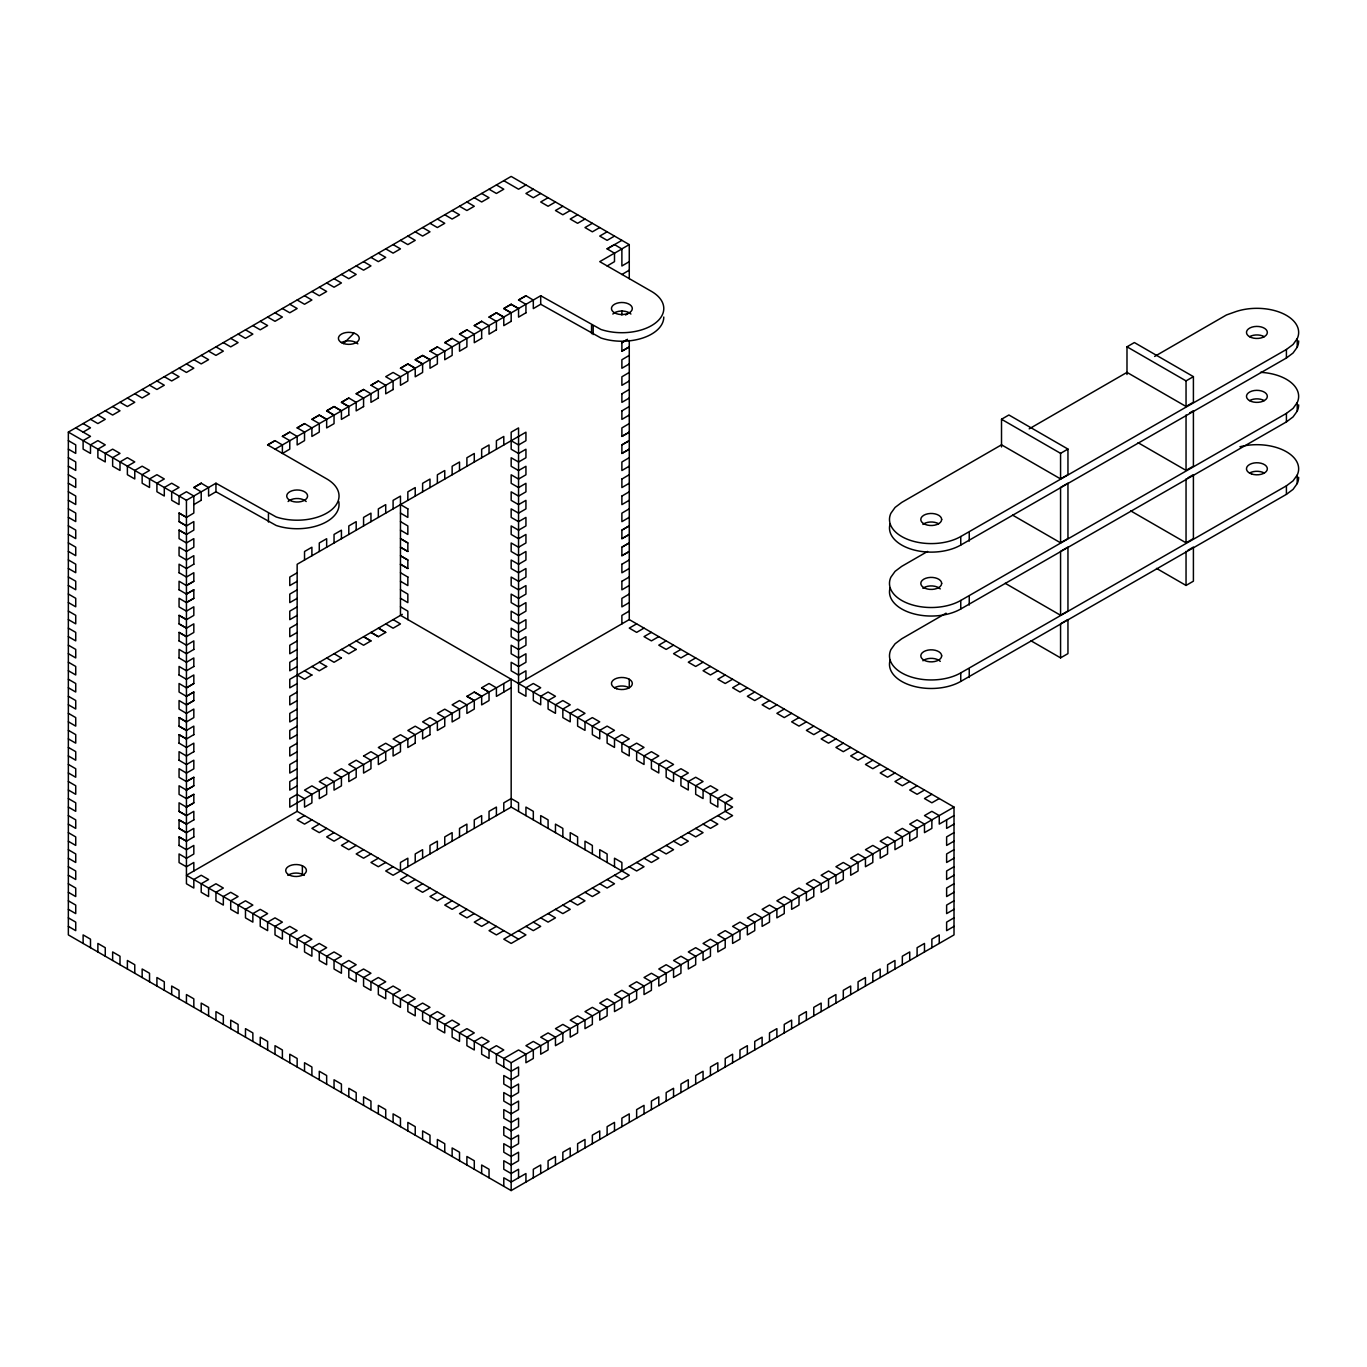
<?xml version="1.0" encoding="UTF-8"?>
<svg xmlns="http://www.w3.org/2000/svg" width="1367" height="1367" viewBox="0 0 1367 1367"><rect width="100%" height="100%" fill="white"/><g stroke="black" fill="none" stroke-linecap="round" stroke-linejoin="round"><path stroke-width="1.5" d="M1154.637 356.428L1226.455 314.957L1236.024 311.556A41.745 24.11 0 0 1 1282.314 313.299A41.745 24.11 0 0 1 1297.232 338.674L1293.062 344.484L1286.415 349.474L960.762 536.53A41.745 24.11 0 0 1 910.354 540.358A41.745 24.11 0 0 1 890.908 513.257L895.077 507.43L901.707 502.441L1001.515 444.822L1060.57 478.911L1067.952 474.639L1067.952 449.077L1008.897 414.987L1001.515 419.259L1001.515 446.958M1298.65 340.947A41.745 24.11 0 0 1 1297.232 347.184L1293.062 353.011L1286.415 358L960.762 545.057A41.745 24.11 0 0 1 911.943 549.397A41.745 24.11 0 0 1 890.122 523.817M1260.528 372.337A41.745 24.11 0 0 1 1297.232 402.582L1293.062 408.391L1286.415 413.398L960.762 600.455A41.745 24.11 0 0 1 910.354 604.282A41.745 24.11 0 0 1 890.908 577.164L895.077 571.355L901.707 566.365L927.595 551.431M1298.65 404.871A41.745 24.11 0 0 1 1297.232 411.108L1293.062 416.918L1286.415 421.907L960.762 608.981A41.745 24.11 0 0 1 911.943 613.305A41.745 24.11 0 0 1 890.122 587.742M1239.92 446.77A41.745 24.11 0 0 1 1284.006 450.461A41.745 24.11 0 0 1 1297.232 475.032L1293.062 480.842L1286.415 485.832L960.762 672.889A41.745 24.11 0 0 1 910.354 676.716A41.745 24.11 0 0 1 890.908 649.615L895.077 643.789L901.707 638.799L946.067 613.185M1298.65 477.305A41.745 24.11 0 0 1 1297.232 483.542L1293.062 489.369L1286.415 494.358L960.762 681.415A41.745 24.11 0 0 1 911.943 685.756A41.745 24.11 0 0 1 890.122 660.176M343.595 343.561A10.44 6.032 0 0 0 359.248 338.35A10.44 6.032 0 0 0 343.595 333.138A10.44 6.032 0 0 0 343.595 343.561L354.019 333.138M922.93 524.45L923.853 523.749A10.44 6.032 0 0 1 938.616 523.749M922.93 588.357L923.853 587.673A10.44 6.032 0 0 1 940.274 588.921M922.93 660.791L923.853 660.107A10.44 6.032 0 0 1 940.274 661.355M629.264 340.486L629.264 619.593L954.012 807.077L954.012 934.908L511.173 1190.572L68.35 934.908L68.35 432.092L511.173 176.428L629.264 244.608L629.264 278.697M83.114 432.092L90.495 427.837L83.114 423.565M525.936 184.955L518.554 189.21L503.791 180.683M533.318 189.21L525.936 193.465L533.318 197.737L540.7 193.465M548.082 197.737L540.7 201.991L548.082 206.263L555.463 201.991M562.845 206.263L555.463 210.518L562.845 214.773L570.227 210.518M577.609 214.773L570.227 219.045L577.609 223.299L584.991 219.045M592.355 223.299L584.991 227.554L592.355 231.826L599.737 227.554M607.119 231.826L599.737 236.081L607.119 240.353L614.501 236.081M215.952 483.217L215.952 491.744L208.587 496.101L208.587 487.489L215.952 483.217L276.185 516.965A41.899 24.196 0 0 0 330.387 510.728A41.899 24.196 0 0 0 326.781 478.911L267.624 444.873L275.006 440.618L282.388 444.976L282.388 453.485L289.77 449.145L289.77 440.618L282.388 436.346L289.77 432.092L297.152 436.449L297.152 444.976L304.533 440.618L304.533 432.092L297.152 427.837L304.533 423.565L311.898 427.922L311.898 436.449L319.28 432.092L319.28 423.565L311.898 419.31L319.28 415.055L326.662 419.31L334.044 415.055L334.044 423.667L326.662 427.922L326.662 419.31M393.098 389.578L393.098 380.966L385.716 376.694L393.098 372.439L400.463 376.694L400.463 385.306L407.844 380.966L407.844 372.439L400.463 368.184L407.844 363.912L415.226 368.184L415.226 376.796L422.608 372.439L422.608 363.912L415.226 359.743L422.608 355.386L429.99 359.658L429.99 368.27L437.372 363.912L437.372 355.386L429.99 351.131L437.372 346.876L444.753 351.216L444.753 359.743L452.135 355.386L452.135 346.876L444.753 342.604L452.135 338.35L459.517 342.707L459.517 351.216L466.899 346.876L466.899 338.35L378.334 389.578L370.953 385.221L378.334 380.966L385.716 385.306L385.716 393.833L393.098 389.475M518.554 300.005L525.936 295.733L533.318 300.091L533.318 308.617L540.7 304.26L540.7 295.733L525.936 304.345L518.554 300.005L525.936 295.836M607.119 248.862L614.501 253.22L621.882 248.965L614.501 244.608L607.119 248.862L621.882 240.353M193.824 487.575L201.205 483.32M267.624 444.976L275.006 440.704M282.388 436.449L289.77 432.177M297.152 427.922L304.533 423.667M311.898 419.396L319.28 415.141L326.662 419.396L275.006 449.23M348.807 398.087L341.425 402.359L348.807 406.614L356.189 402.359L348.807 398.002L341.425 402.274L348.807 406.529L348.807 415.141M356.189 393.833L363.571 389.578M370.953 385.306L378.334 381.051M400.463 368.27L407.844 364.015L415.226 368.27M429.99 351.216L437.372 346.962M444.753 342.707L452.135 338.435M459.517 334.18L466.899 329.925M474.281 325.654L481.662 321.399M489.044 317.144L496.409 312.872L503.791 317.144L496.409 321.399L489.044 317.041L496.409 312.787L503.791 317.041L511.173 312.787L511.173 321.399M68.35 432.092L186.442 500.271L201.205 491.744L201.205 500.356M334.044 415.055L326.662 410.784L334.044 406.529L341.425 410.784L348.807 406.529M511.173 312.787L503.791 308.515L511.173 304.26L518.554 308.515L525.936 304.26L525.936 312.872M629.264 244.608L621.882 248.862L621.882 266.001L629.264 261.644M193.824 504.628L201.205 500.271M348.807 415.055L341.425 419.396L341.425 410.784M363.571 406.529L356.189 410.886L356.189 402.274L363.571 398.002L363.571 406.614M378.334 398.002L370.953 402.359L370.953 393.747L378.334 389.475L378.334 398.105M481.662 338.35L474.281 342.707L474.281 334.095L481.662 329.823L481.662 338.435M496.409 329.823L489.044 334.18L489.044 325.568L496.409 321.313L496.409 329.925M511.173 321.313L503.791 325.654L503.791 317.041M525.936 312.787L518.554 317.144L518.554 308.515M607.119 266.001L614.501 261.644L614.501 253.134L599.737 261.644L651.512 291.41A41.899 24.196 0 0 1 655.135 323.244A41.899 24.196 0 0 1 600.933 329.464L540.7 295.733M193.824 564.281L193.824 555.668L186.442 560.026L179.06 555.668L179.06 547.142L186.442 551.499L193.824 547.142L193.824 538.615L186.442 542.972L179.06 538.615L179.06 530.106L186.442 534.446L193.824 530.106L193.824 521.579L186.442 525.936L179.06 521.664L179.06 513.052L186.442 517.409L193.824 513.052L193.824 496.016L186.442 491.744L179.06 496.016L179.06 504.526L171.678 500.271L171.678 491.744L179.06 487.489L171.678 483.217L164.296 487.489L164.296 496.016L156.915 491.744L156.915 483.217L164.296 478.963L156.915 474.708L149.533 478.963L149.533 487.489L142.151 483.235L142.151 474.708L149.533 470.436L142.151 466.181L134.769 470.436L134.769 478.963L127.387 474.708L127.387 466.181L134.769 461.926L127.387 457.655L120.006 461.926L120.006 470.436L112.641 466.181L112.641 457.655L120.006 453.4L112.641 449.145L105.259 453.4L105.259 461.926L97.877 457.655L97.877 449.145L105.259 444.873L97.877 440.618L90.495 444.873L90.495 453.4L83.114 449.145L83.114 440.618L90.495 436.346L75.732 427.837M621.882 274.528L629.264 270.17M193.824 564.195L186.442 568.535L179.06 564.195L179.06 572.807M625.573 315.008L629.264 312.787M186.442 585.486L193.824 581.231M179.06 589.758L186.442 594.098L193.824 589.758L193.824 598.37L186.442 602.625L179.06 598.285L179.06 606.897L186.442 611.152L193.824 606.794L193.824 615.406L186.442 619.678L179.06 615.406L179.06 623.933L186.442 628.188L193.824 623.848L193.824 632.46L186.442 636.714L179.06 632.46L179.06 640.986M621.882 351.131L629.264 346.876L621.882 351.234L621.882 342.604L627.419 339.409M186.442 594.098L193.824 589.843M621.882 342.707L627.419 339.512M186.442 602.539L193.824 598.285M629.264 355.403L621.882 359.743L621.882 368.27L629.264 363.912M629.264 372.439L621.882 376.796L621.882 385.323L629.264 380.966M297.152 572.807L289.77 577.062L289.77 585.589L297.152 581.317M621.882 393.833L629.264 389.492M193.824 649.41L186.442 653.768L179.06 649.41L179.06 658.023M297.152 589.843L289.77 594.115L289.77 602.625L297.152 598.37M629.264 398.002L621.882 402.359L621.882 393.747M621.882 410.886L629.264 406.529M193.824 666.447L186.442 670.804L179.06 666.447L179.06 675.076M297.152 606.897L289.77 611.152L289.77 619.678L297.152 615.406M629.264 415.055L621.882 419.396L621.882 410.784M629.264 423.565L621.882 427.922L621.882 436.449L629.264 432.194L621.882 436.363M193.824 734.728L193.824 726.116L186.442 730.456L179.06 726.202L179.06 717.59L186.442 721.947L193.824 717.59L193.824 709.063L186.442 713.42L179.06 709.063L179.06 700.536L186.442 704.894L193.824 700.639L193.824 692.027L186.442 696.367L179.06 692.027L179.06 683.5L186.442 687.857L193.824 683.5L193.824 674.973L186.442 679.331L179.06 674.973M186.442 687.857L193.824 683.585M297.152 623.933L289.77 628.205L289.77 636.714L297.152 632.46M186.442 696.281L193.824 692.027M621.882 444.873L629.264 440.618L621.882 444.976L621.882 453.485L629.264 449.23L621.882 453.4M186.442 704.808L193.824 700.536M297.152 640.986L289.77 645.241L289.77 653.768L297.152 649.496M629.264 457.655L621.882 462.012L621.882 470.538L629.264 466.181M297.152 658.023L289.77 662.277L289.77 670.804L297.152 666.549M621.882 479.065L629.264 474.708M193.824 734.626L186.442 738.983L179.06 734.728M402.308 614.347L289.77 679.331L289.77 687.857L297.152 683.585M629.264 483.235L621.882 487.575L621.882 478.963M311.898 674.973L304.533 679.331L297.152 674.973M326.662 666.464L319.28 670.804L311.898 666.464M341.425 657.937L334.044 662.294L326.662 657.937M356.189 649.41L348.807 653.768L341.425 649.41M370.953 640.986L363.571 636.714L370.953 640.884L363.571 645.241L356.189 640.884M378.334 636.629L370.953 632.374L378.334 636.714L385.716 632.374L378.334 628.102L385.716 632.46M621.882 496.101L629.264 491.744M193.824 751.679L186.442 756.036L179.06 751.679L179.06 760.291M297.152 692.112L289.77 696.367L289.77 704.894L297.152 700.639M629.264 500.271L621.882 504.628L621.882 496.016M629.264 508.797L621.882 513.155L621.882 521.664L629.264 517.324M297.152 709.165L289.77 713.42L289.77 721.947L297.152 717.675M179.06 760.206L186.442 764.546L193.824 760.206L193.824 768.818L186.442 773.073L179.06 768.715L179.06 777.327L186.442 781.599L193.824 777.242L193.824 785.854L186.442 790.126L179.06 785.769L179.06 794.381L186.442 798.636L193.824 794.381L193.824 802.907L186.442 807.162L179.06 802.805L179.06 811.417L186.442 815.689L193.824 811.332L193.824 819.944M621.882 530.106L629.264 525.834L621.882 530.191L621.882 538.718L629.264 534.463L621.882 538.632M186.442 781.599L193.824 777.327M186.442 790.023L193.824 785.769M297.152 726.202L289.77 730.456L289.77 738.983L297.152 734.728M186.442 798.55L193.824 794.295M621.882 547.142L629.264 542.887L621.882 547.244L621.882 555.754L629.264 551.499L621.882 555.668M186.442 807.077L193.824 802.805M297.152 743.255L289.77 747.51L289.77 756.036L297.152 751.765M621.882 564.281L629.264 559.923M193.824 819.858L186.442 824.216L179.06 819.944M297.152 760.291L289.77 764.546L289.77 773.073L297.152 768.818M629.264 568.45L621.882 572.807L621.882 564.195M621.882 581.334L629.264 576.977M193.824 836.894L186.442 841.252L179.06 836.997M297.152 777.345L289.77 781.599L289.77 790.126L297.152 785.854M629.264 585.503L621.882 589.843L621.882 581.231M629.264 594.013L621.882 598.37L621.882 606.897L629.264 602.539M363.571 756.036L370.953 751.679L378.334 756.036M429.99 734.728L429.99 726.116L422.608 721.844L429.99 717.59L437.372 721.947L437.372 730.474L444.753 726.202L444.753 717.675L437.372 713.42L444.753 709.165L452.135 713.42L452.135 721.947L459.517 717.675L459.517 709.063L452.135 704.808L459.517 700.553L466.899 704.894L466.899 713.42L474.281 709.063L474.281 700.553L466.899 696.384L474.281 692.027L481.662 696.281L481.662 704.894L489.044 700.553L489.044 692.027L481.662 687.755L489.044 683.5L496.409 687.857L496.409 696.384L511.173 687.755M629.264 611.066L621.882 615.423L621.882 623.933M385.716 760.206L378.334 764.546L378.334 755.934M415.226 743.152L407.844 747.51L407.844 738.983L400.463 734.728L393.098 738.983L400.463 743.255L400.463 751.765L393.098 756.036L393.098 747.51L385.716 743.255L378.334 747.51L385.716 751.765L385.716 760.291M429.99 734.643L422.608 738.983L422.608 730.474L415.226 726.202L407.844 730.474L415.226 734.728L415.226 743.255M518.554 683.585L629.264 619.593M304.533 815.603L297.152 819.858L304.533 824.113L311.898 819.858M636.646 623.848L629.264 628.102L636.646 632.374L644.028 628.102M1126.989 374.507L1126.989 346.808L1134.371 342.553L1193.408 376.643L1193.408 402.206L1186.043 406.477L1126.989 372.388L1029.197 428.845M319.28 824.113L311.898 828.385L319.28 832.64L326.662 828.385M651.41 632.374L644.028 636.629L651.41 640.884L658.791 636.629M334.044 832.64L326.662 836.894L334.044 841.166L341.425 836.894M666.173 640.884L658.791 645.156L666.173 649.41L673.555 645.156M348.807 841.166L341.425 845.421L348.807 849.676L356.189 845.421M680.937 649.41L673.555 653.682L680.937 657.937L688.302 653.682M363.571 849.676L356.189 853.948L363.571 858.203L370.953 853.948M695.683 657.937L688.302 662.192L695.683 666.464L703.065 662.192M1001.515 419.259L1060.57 453.348L1067.952 449.077M1126.989 346.808L1186.043 380.897L1193.408 376.643M378.334 858.203L370.953 862.474L378.334 866.729L385.716 862.474M710.447 666.464L703.065 670.719L710.447 674.973L717.829 670.719M393.098 866.729L385.716 870.984L393.098 875.256L511.173 807.077L629.264 875.256L621.882 879.511L614.501 875.256M725.211 674.973L717.829 679.245L725.211 683.5L732.592 679.245M1189.717 412.868L1193.408 410.732L1193.408 466.13L1186.043 470.385L1138.062 442.686M407.844 875.256L400.463 879.511L407.844 883.766L415.226 879.511M739.974 683.5L732.592 687.755L739.974 692.027L747.356 687.755M422.608 883.766L415.226 888.037L422.608 892.292L429.99 888.037M754.738 692.027L747.356 696.281L754.738 700.553L762.12 696.281M437.372 892.292L429.99 896.547L437.372 900.819L444.753 896.547M769.501 700.553L762.12 704.808L769.501 709.063L776.883 704.808M1060.57 542.819L1067.952 538.564L1067.952 483.166L1060.57 487.438L1060.57 542.819L1012.588 515.12M452.135 900.819L444.753 905.074L452.135 909.345L459.517 905.074M784.248 709.063L776.883 713.335L784.248 717.59L791.63 713.335M1187.889 477.852L1193.408 474.639L1193.408 538.564L1186.043 542.819L1130.68 510.865M466.899 909.345L459.517 913.6L466.899 917.855L474.281 913.6M799.012 717.59L791.63 721.844L799.012 726.116L806.393 721.844M481.662 917.855L474.281 922.127L481.662 926.382L489.044 922.127M813.775 726.116L806.393 730.371L813.775 734.643L821.157 730.371M496.409 926.382L489.044 930.637L496.409 934.908L503.791 930.637M828.539 734.643L821.157 738.898L828.539 743.152L835.92 738.898M1060.57 615.27L1067.952 610.998L1067.952 547.09L1060.57 551.345L1060.57 615.27L1005.206 583.299M843.302 743.152L835.92 747.424L843.302 751.679L850.684 747.424M1187.889 550.286L1193.408 547.09L1193.408 581.18L1186.043 585.435L1156.516 568.399M858.066 751.679L850.684 755.934L858.066 760.206L865.448 755.934M872.812 760.206L865.448 764.461L872.812 768.715L880.194 764.461M1060.57 657.869L1067.952 653.614L1067.952 619.524L1060.57 623.779L1060.57 657.869L1031.043 640.833M887.576 768.715L880.194 772.987L887.576 777.242L894.958 772.987M902.34 777.242L894.958 781.514L902.34 785.769L909.721 781.514M917.103 785.769L909.721 790.023L917.103 794.295L924.485 790.023M931.867 794.295L924.485 798.55L931.867 802.805L939.249 798.55M518.554 939.163L297.152 811.332L186.442 875.256L511.173 1062.74L954.012 807.077M954.012 815.603L939.249 824.113L939.249 815.603L931.867 811.332L924.485 815.603L931.867 819.858L931.867 828.385L924.485 832.64L924.485 824.113L917.103 819.858L909.721 824.113L917.103 828.385L917.103 836.894L909.721 841.166L909.721 832.64L902.34 828.385L894.958 832.64L902.34 836.894L902.34 845.421L894.958 849.676L894.958 841.166L887.576 836.894L880.194 841.166L887.576 845.421L887.576 853.948L880.194 858.203L880.194 849.676L872.812 845.421L865.448 849.676L872.812 853.948L872.812 862.474L865.448 866.729L865.448 858.203L858.066 853.948L850.684 858.203L858.066 862.474L858.066 870.984L850.684 875.256L850.684 866.729L843.302 862.474L835.92 866.729L843.302 870.984L843.302 879.511L835.92 883.766L835.92 875.256L828.539 870.984L821.157 875.256L828.539 879.511L828.539 888.037L821.157 892.292L821.157 883.766L813.775 879.511L806.393 883.766L813.775 888.037L813.775 896.564L806.393 900.819L806.393 892.292L799.012 888.037L791.63 892.292L799.012 896.547L799.012 905.074L791.63 909.345L791.63 900.819L784.248 896.547L776.883 900.819L784.248 905.074L784.248 913.6L776.883 917.855L776.883 909.345L769.501 905.074L762.12 909.345L769.501 913.6L769.501 922.127L762.12 926.382L762.12 917.855L754.738 913.6L747.356 917.855L754.738 922.127L754.738 930.637L747.356 934.908L747.356 926.382L739.974 922.127L732.592 926.382L739.974 930.637L739.974 939.163L732.592 943.435L732.592 934.908L725.211 930.637L717.829 934.908L725.211 939.163L725.211 947.69L717.829 951.945L717.829 943.435L710.447 939.163L703.065 943.435L710.447 947.69L710.447 956.216L703.065 960.471L703.065 951.945L695.683 947.69L688.302 951.945L695.683 956.216L695.683 964.726L688.302 968.998L688.302 960.471L680.937 956.216L673.555 960.471L680.937 964.726L680.937 973.253L673.555 977.508L673.555 968.998L666.173 964.726L658.791 968.998L666.173 973.253L666.173 981.779L658.791 986.034L658.791 977.508L651.41 973.253L644.028 977.508L651.41 981.779L651.41 990.306L644.028 994.561L644.028 986.034L636.646 981.779L629.264 986.034L636.646 990.306L636.646 998.816L629.264 1003.088L629.264 994.561L621.882 990.306L614.501 994.561L621.882 998.816L621.882 1007.342L614.501 1011.597L614.501 1003.088L607.119 998.816L599.737 1003.088L607.119 1007.342L607.119 1015.869L599.737 1020.124L599.737 1011.597L592.355 1007.342L584.991 1011.597L592.355 1015.869L592.355 1024.396L584.991 1028.65L584.991 1020.124L577.609 1015.869L570.227 1020.124L577.609 1024.396L577.609 1032.905L570.227 1037.177L570.227 1028.65L562.845 1024.396L555.463 1028.65L562.845 1032.905L562.845 1041.432L555.463 1045.687L555.463 1037.177L548.082 1032.905L540.7 1037.177L548.082 1041.432L548.082 1049.959L540.7 1054.213L540.7 1045.687L533.318 1041.432L525.936 1045.687L533.318 1049.959L533.318 1058.468L525.936 1062.74L525.936 1054.213L518.554 1049.959L503.791 1058.468L503.791 1066.995M954.012 824.113L946.63 828.385L946.63 819.858M954.012 832.64L946.63 836.894L946.63 845.421L954.012 841.166M954.012 849.676L946.63 853.948L946.63 862.474L954.012 858.203M954.012 866.729L946.63 870.984L946.63 879.511L954.012 875.256M954.012 883.766L946.63 888.037L946.63 896.564L954.012 892.292M954.012 900.819L946.63 905.074L946.63 913.6L954.012 909.345M954.012 917.855L946.63 922.127L946.63 930.654L954.012 926.382M540.7 304.26L600.933 337.991A41.899 24.196 0 0 0 663.781 317.041M215.952 491.744L276.185 525.475A41.899 24.196 0 0 0 320.425 524.655A41.899 24.196 0 0 0 338.691 501.381M496.409 184.955L503.791 189.21L496.409 193.465L489.044 189.21M481.662 193.465L489.044 197.737L481.662 201.991L474.281 197.737M466.899 201.991L474.281 206.263L466.899 210.518L459.517 206.263M452.135 210.518L459.517 214.773L452.135 219.045L444.753 214.773M437.372 219.045L444.753 223.299L437.372 227.554L429.99 223.299M422.608 227.554L429.99 231.826L422.608 236.081L415.226 231.826M407.844 236.081L415.226 240.353L407.844 244.608L400.463 240.353M393.098 244.608L400.463 248.862L393.098 253.134L385.716 248.862M378.334 253.134L385.716 257.389L378.334 261.644L370.953 257.389M363.571 261.644L370.953 265.916L363.571 270.17L356.189 265.916M348.807 270.17L356.189 274.425L348.807 278.697L341.425 274.425M334.044 278.697L341.425 282.952L334.044 287.224L326.662 282.952M319.28 287.224L326.662 291.479L319.28 295.733L311.898 291.479M429.99 359.743L422.608 355.488L415.226 359.743L422.608 363.912M304.533 295.733L311.898 300.005L304.533 304.26L297.152 300.005M289.77 304.26L297.152 308.515L289.77 312.787L282.388 308.515M511.173 440.704L518.554 444.976L525.936 440.704L525.936 432.194L297.152 564.281L297.152 811.434M275.006 312.787L282.388 317.041L275.006 321.313L267.624 317.041M260.243 321.313L267.624 325.568L260.243 329.823L252.861 325.568M245.479 329.823L252.861 334.095L245.479 338.35L238.097 334.095M230.715 338.35L238.097 342.604L230.715 346.876L223.334 342.604M215.952 346.876L223.334 351.131L215.952 355.386L208.587 351.131M201.205 355.386L208.587 359.658L201.205 363.912L193.824 359.658M186.442 363.912L193.824 368.184L186.442 372.439L179.06 368.184M171.678 372.439L179.06 376.694L171.678 380.966L164.296 376.694M400.463 504.543L407.844 508.883M400.463 513.052L407.844 517.409L407.844 508.797M156.915 380.966L164.296 385.221L156.915 389.475L149.533 385.221M400.463 521.579L407.844 525.936L407.844 534.463L400.463 530.106M142.151 389.475L149.533 393.747L142.151 398.002L134.769 393.747M407.844 542.887L400.463 538.632L407.844 542.972L407.844 551.499L400.463 547.244L407.844 551.414M127.387 398.002L134.769 402.274L127.387 406.529L120.006 402.274M407.844 560.026L400.463 555.754L407.844 559.923L407.844 568.535L400.463 564.281M400.463 564.195L407.844 568.45M112.641 406.529L120.006 410.784L112.641 415.055L105.259 410.784M400.463 572.722L407.844 577.062M400.463 581.231L407.844 585.589L407.844 576.977M97.877 415.055L105.259 419.31L97.877 423.565L90.495 419.31M400.463 589.758L407.844 594.115L407.844 602.625L400.463 598.285M400.463 606.794L407.844 611.152L407.844 619.678M393.098 619.593L400.463 623.933L393.098 628.205L385.716 623.848M68.35 440.618L75.732 444.873L75.732 453.4L68.35 449.145M717.829 815.603L725.211 819.858L732.592 815.603L725.211 811.332L725.211 802.805L732.592 798.55L725.211 794.295L717.829 798.55L717.829 807.077L710.447 802.805L710.447 794.295L717.829 790.023L710.447 785.769L703.065 790.023L703.065 798.55L695.683 794.295L695.683 785.769L703.065 781.514L695.683 777.242L688.302 781.514L688.302 790.023L680.937 785.769L680.937 777.242L688.302 772.987L680.937 768.715L673.555 772.987L673.555 781.514L666.173 777.242L666.173 768.715L673.555 764.461L666.173 760.206L658.791 764.461L658.791 772.987L651.41 768.715L651.41 760.206L658.791 755.934L651.41 751.679L644.028 755.934L644.028 764.461L636.646 760.206L636.646 751.679L644.028 747.424L636.646 743.152L629.264 747.424L629.264 755.934L621.882 751.679L621.882 743.152L629.264 738.898L621.882 734.643L614.501 738.898L614.501 747.424L607.119 743.152L607.119 734.643L614.501 730.371L607.119 726.116L599.737 730.371L599.737 738.898L592.355 734.643L592.355 726.116L599.737 721.844L592.355 717.59L584.991 721.844L584.991 730.371L577.609 726.116L577.609 717.59L584.991 713.335L577.609 709.063L570.227 713.335L570.227 721.844L562.845 717.59L562.845 709.063L570.227 704.808L562.845 700.553L555.463 704.808L555.463 713.335L548.082 709.063L548.082 700.553L555.463 696.281L548.082 692.027L540.7 696.281L540.7 704.808L533.318 700.553L533.318 692.027L540.7 687.755L533.318 683.5L525.936 687.755L525.936 696.281L518.554 692.027L518.554 427.922L511.173 432.194L511.173 449.23L518.554 453.485L525.936 449.23L525.936 457.757L518.554 462.012L511.173 457.757L511.173 466.284L518.554 470.538L525.936 466.284L525.936 474.793L518.554 479.065L511.173 474.793L511.173 483.32L518.554 487.575L525.936 483.32L525.936 491.847L518.554 496.101L511.173 491.847L511.173 500.356L518.554 504.628L525.936 500.356L525.936 508.883L518.554 513.155L511.173 508.883L511.173 517.409L518.554 521.664L525.936 517.409L525.936 525.936L518.554 530.191L511.173 525.936L511.173 534.446L518.554 538.718L525.936 534.446L525.936 542.972L518.554 547.244L511.173 542.972L511.173 551.499L518.554 555.754L525.936 551.499L525.936 560.026L518.554 564.281L511.173 560.026L511.173 568.535L518.554 572.807L525.936 568.535L525.936 577.062L518.554 581.334L511.173 577.062L511.173 585.589L518.554 589.843L525.936 585.589L525.936 594.115L518.554 598.37L511.173 594.115L511.173 602.625L518.554 606.897L525.936 602.625L525.936 611.152L518.554 615.423L511.173 611.152L511.173 619.678L518.554 623.933L525.936 619.678L525.936 628.205L518.554 632.46L511.173 628.205L511.173 636.714L518.554 640.986L525.936 636.714L525.936 645.241L518.554 649.496L511.173 645.241L511.173 653.768L518.554 658.023L525.936 653.768L525.936 662.294L518.554 666.549L511.173 662.294L511.173 670.804L518.554 675.076L525.936 670.804L525.936 679.331M179.06 513.052L186.442 517.307M710.447 819.858L717.829 824.113L710.447 828.385L703.065 824.113M481.662 687.857L489.044 692.112M68.35 457.655L75.732 461.926L75.732 470.436L68.35 466.181M179.06 521.579L186.442 525.834M474.281 692.112L481.662 696.384M179.06 530.106L186.442 534.36M466.899 696.281L474.281 700.553M695.683 828.385L703.065 832.64L695.683 836.894L688.302 832.64M68.35 474.708L75.732 478.963L75.732 487.489L68.35 483.235M348.807 645.156L356.189 649.513M680.937 836.894L688.302 841.166L680.937 845.421L673.555 841.166M68.35 491.744L75.732 496.016L75.732 504.526L68.35 500.271M334.044 653.682L341.425 658.023M666.173 845.421L673.555 849.676L666.173 853.948L658.791 849.676M68.35 508.797L75.732 513.052L75.732 521.579L68.35 517.324M179.06 572.705L186.442 577.062L193.824 572.705L193.824 581.317L186.442 585.589L179.06 581.231L179.06 589.843M319.28 662.192L326.662 666.549M651.41 853.948L658.791 858.203L651.41 862.474L644.028 858.203M68.35 525.834L75.732 530.106L75.732 538.615L68.35 534.36M304.533 670.719L311.898 675.076M636.646 862.474L644.028 866.729L636.646 870.984L629.264 866.729M68.35 542.887L75.732 547.142L75.732 555.668L68.35 551.397M179.06 615.321L186.442 619.576M68.35 559.923L75.732 564.195L75.732 572.705L68.35 568.45M179.06 623.848L186.442 628.102M179.06 632.357L186.442 636.629M607.119 879.511L614.501 883.766L607.119 888.037L599.737 883.766M68.35 576.977L75.732 581.231L75.732 589.758L68.35 585.486M179.06 640.884L186.442 645.241L193.824 640.884L193.824 649.496M363.571 755.934L370.953 760.291M592.355 888.037L599.737 892.292L592.355 896.547L584.991 892.292M68.35 594.013L75.732 598.285L75.732 606.794L68.35 602.539M179.06 657.937L186.442 662.277L193.824 657.937L193.824 666.549M577.609 896.547L584.991 900.819L577.609 905.074L570.227 900.819M68.35 611.066L75.732 615.321L75.732 623.848L68.35 619.576M562.845 905.074L570.227 909.345L562.845 913.6L555.463 909.345M68.35 628.102L75.732 632.374L75.732 640.884L68.35 636.629M548.082 913.6L555.463 917.855L548.082 922.127L540.7 917.855M68.35 645.156L75.732 649.41L75.732 657.937L68.35 653.665M179.06 717.59L186.442 721.844M533.318 922.127L540.7 926.382L533.318 930.637L525.936 926.382M68.35 662.192L75.732 666.464L75.732 674.973L68.35 670.719M179.06 726.116L186.442 730.371M186.442 738.898L179.06 734.626L179.06 743.255M518.554 930.637L525.936 934.908L511.173 943.435L503.791 939.163L732.592 807.077L400.463 615.321L400.463 496.101L393.098 500.356L393.098 508.883M68.35 679.245L75.732 683.5L75.732 692.027L68.35 687.755M179.06 743.152L186.442 747.51L193.824 743.152L193.824 751.765M68.35 696.281L75.732 700.536L75.732 709.063L68.35 704.808M68.35 713.335L75.732 717.59L75.732 726.116L68.35 721.844M68.35 730.371L75.732 734.626L75.732 743.152L68.35 738.898M68.35 747.424L75.732 751.679L75.732 760.206L68.35 755.934M179.06 811.332L186.442 815.586M186.442 824.113L179.06 819.858L179.06 828.47L186.442 832.725L193.824 828.385L193.824 836.997M68.35 764.461L75.732 768.715L75.732 777.242L68.35 772.987M179.06 828.385L186.442 832.64M186.442 841.166L179.06 836.894L179.06 845.507M68.35 781.514L75.732 785.769L75.732 794.295L68.35 790.023M179.06 845.421L186.442 849.778L193.824 845.421L193.824 854.033L186.442 858.305L179.06 853.948L179.06 862.56L186.442 866.815L193.824 862.474L193.824 871.087M68.35 798.55L75.732 802.805L75.732 811.332L68.35 807.077M68.35 815.603L75.732 819.858L75.732 828.385L68.35 824.113M68.35 832.64L75.732 836.894L75.732 845.421L68.35 841.166M68.35 849.676L75.732 853.948L75.732 862.474L68.35 858.203M68.35 866.729L75.732 870.984L75.732 879.511L68.35 875.256M68.35 883.766L75.732 888.037L75.732 896.564L68.35 892.292M68.35 900.819L75.732 905.074L75.732 913.6L68.35 909.345M68.35 917.855L75.732 922.127L75.732 930.654L68.35 926.382M1297.232 338.674L1297.232 347.184M1297.232 402.582L1297.232 411.108M1297.232 475.032L1297.232 483.542M1286.415 349.474L1286.415 358M1286.415 413.398L1286.415 421.907M1286.415 485.832L1286.415 494.358M1186.043 380.897L1186.043 406.477M1186.043 414.987L1186.043 470.385M1186.043 478.911L1186.043 542.819M1186.043 551.345L1186.043 585.435M1060.57 453.348L1060.57 478.911M969.237 532.6L969.237 541.127M969.237 596.525L969.237 605.051M969.237 668.959L969.237 677.485M960.762 536.53L960.762 545.057M960.762 600.455L960.762 608.981M960.762 672.889L960.762 681.415M939.249 943.435L939.249 934.908L931.867 939.163L931.867 947.69M924.485 951.945L924.485 943.435L917.103 947.69L917.103 956.216M909.721 960.471L909.721 951.945L902.34 956.216L902.34 964.726M894.958 968.998L894.958 960.471L887.576 964.726L887.576 973.253M880.194 977.525L880.194 968.998L872.812 973.253L872.812 981.779M865.448 986.034L865.448 977.525L858.066 981.779L858.066 990.306M850.684 994.561L850.684 986.034L843.302 990.306L843.302 998.816M835.92 1003.088L835.92 994.561L828.539 998.816L828.539 1007.342M821.157 1011.614L821.157 1003.088L813.775 1007.342L813.775 1015.869M806.393 1020.124L806.393 1011.614L799.012 1015.869L799.012 1024.396M791.63 1028.65L791.63 1020.124L784.248 1024.396L784.248 1032.905M776.883 1037.177L776.883 1028.65L769.501 1032.905L769.501 1041.432M762.12 1045.687L762.12 1037.177L754.738 1041.432L754.738 1049.959M747.356 1054.213L747.356 1045.687L739.974 1049.959L739.974 1058.485M732.592 1062.74L732.592 1054.213L725.211 1058.485L725.211 1066.995M717.829 1071.267L717.829 1062.74L710.447 1066.995L710.447 1075.521M703.065 1079.776L703.065 1071.267L695.683 1075.521L695.683 1084.048M688.302 1088.303L688.302 1079.776L680.937 1084.048L680.937 1092.575M673.555 1096.83L673.555 1088.303L666.173 1092.575L666.173 1101.084M658.791 1105.356L658.791 1096.83L651.41 1101.084L651.41 1109.611M644.028 1113.866L644.028 1105.356L636.646 1109.611L636.646 1118.138M629.264 679.245L629.264 687.755A10.44 6.032 0 0 0 614.501 687.755M629.264 1122.392L629.264 1113.866L621.882 1118.138L621.882 1126.647M621.882 310.651L621.882 315.008M621.882 870.984L621.882 862.474L614.501 858.203L614.501 866.729M614.501 1130.919L614.501 1122.392L607.119 1126.647L607.119 1135.174M607.119 862.474L607.119 853.948L599.737 849.693L599.737 858.203M599.737 1139.446L599.737 1130.919L592.355 1135.174L592.355 1143.701M593.175 326.03L593.175 334.556M592.355 853.948L592.355 845.421L584.991 841.166L584.991 849.693M591.552 325.09L591.552 333.616M584.991 1147.955L584.991 1139.446L577.609 1143.701L577.609 1152.227M577.609 845.421L577.609 836.894L570.227 832.64L570.227 841.166M570.227 1156.482L570.227 1147.955L562.845 1152.227L562.845 1160.737M562.845 836.894L562.845 828.385L555.463 824.113L555.463 832.64M555.463 1165.009L555.463 1156.482L548.082 1160.737L548.082 1169.263M548.082 828.385L548.082 819.858L540.7 815.603L540.7 824.113M540.7 1173.535L540.7 1165.009L533.318 1169.263L533.318 1177.79M533.318 819.858L533.318 811.332L525.936 807.077L525.936 815.603M525.936 1182.045L525.936 1173.535L511.173 1182.045L503.791 1177.79L503.791 1186.317M518.554 811.332L518.554 802.822L511.173 798.55L503.791 802.822L503.791 811.332M518.554 1177.79L518.554 1169.263L511.173 1173.535L503.791 1169.263L503.791 1160.737L511.173 1165.009L518.554 1160.737L518.554 1152.227L511.173 1156.482L503.791 1152.227L503.791 1143.701L511.173 1147.955L518.554 1143.701L518.554 1135.174L511.173 1139.446L503.791 1135.174L503.791 1126.647L511.173 1130.919L518.554 1126.647L518.554 1118.138L511.173 1122.392L503.791 1118.138L503.791 1109.611L511.173 1113.866L518.554 1109.611L518.554 1101.084L511.173 1105.356L503.791 1101.084L503.791 1092.558L511.173 1096.83L518.554 1092.558L518.554 1084.048L511.173 1088.303L503.791 1084.048L503.791 1075.521L511.173 1079.776L518.554 1075.521L518.554 1066.995L511.173 1071.267L496.409 1062.74L496.409 1054.213L503.791 1049.959L496.409 1045.687L489.044 1049.959L489.044 1058.468L481.662 1054.213L481.662 1045.687L489.044 1041.432L481.662 1037.177L474.281 1041.432L474.281 1049.959L466.899 1045.687L466.899 1037.177L474.281 1032.905L466.899 1028.65L459.517 1032.905L459.517 1041.432L452.135 1037.177L452.135 1028.65L459.517 1024.396L452.135 1020.124L444.753 1024.396L444.753 1032.905L437.372 1028.65L437.372 1020.124L444.753 1015.869L437.372 1011.597L429.99 1015.869L429.99 1024.396L422.608 1020.124L422.608 1011.597L429.99 1007.342L422.608 1003.088L415.226 1007.342L415.226 1015.869L407.844 1011.597L407.844 1003.088L415.226 998.816L407.844 994.561L400.463 998.816L400.463 1007.342L393.098 1003.088L393.098 994.561L400.463 990.306L393.098 986.034L385.716 990.306L385.716 998.816L378.334 994.561L378.334 986.034L385.716 981.779L378.334 977.508L370.953 981.779L370.953 990.306L363.571 986.034L363.571 977.508L370.953 973.253L363.571 968.998L356.189 973.253L356.189 981.779L348.807 977.508L348.807 968.998L356.189 964.726L348.807 960.471L341.425 964.726L341.425 973.253L334.044 968.998L334.044 960.471L341.425 956.216L334.044 951.945L326.662 956.216L326.662 964.726L319.28 960.471L319.28 951.945L326.662 947.69L319.28 943.435L311.898 947.69L311.898 956.216L304.533 951.945L304.533 943.435L311.898 939.163L304.533 934.908L297.152 939.163L297.152 947.69L289.77 943.435L289.77 934.908L297.152 930.637L289.77 926.382L282.388 930.637L282.388 939.163L275.006 934.908L275.006 926.382L282.388 922.127L275.006 917.855L267.624 922.127L267.624 930.637L260.243 926.382L260.243 917.855L267.624 913.6L260.243 909.345L252.861 913.6L252.861 922.127L245.479 917.855L245.479 909.345L252.861 905.074L245.479 900.819L238.097 905.074L238.097 913.6L230.715 909.345L230.715 900.819L238.097 896.547L230.715 892.292L223.334 896.547L223.334 905.074L215.952 900.819L215.952 892.292L223.334 888.037L215.952 883.766L208.587 888.037L208.587 896.564L201.205 892.292L201.205 883.766L208.587 879.511L201.205 875.256L193.824 879.511L193.824 888.037L186.442 883.766L186.442 500.271M511.173 807.077L511.173 679.245L289.77 807.162L289.77 798.636L297.152 794.381L304.533 798.636L304.533 807.162L311.898 802.907L311.898 794.381L304.533 790.126L311.898 785.854L319.28 790.126L319.28 798.636L326.662 794.381L326.662 785.854L319.28 781.599L326.662 777.345L334.044 781.599L334.044 790.126L341.425 785.854L341.425 777.242L334.044 772.987L341.425 768.715L348.807 773.073L348.807 781.599L356.189 777.345L356.189 768.715L348.807 764.461L356.189 760.206L363.571 764.546L363.571 773.073L370.953 768.715L370.953 760.206M511.173 1062.74L511.173 1190.572M503.791 444.976L503.791 436.449L496.409 440.704L496.409 449.23M503.791 683.585L503.791 692.112M496.409 815.603L496.409 807.077L489.044 811.332L489.044 819.858M489.044 453.485L489.044 444.976L481.662 449.23L481.662 457.757M489.044 1177.79L489.044 1169.263L481.662 1165.009L481.662 1173.535M481.662 824.113L481.662 815.603L474.281 819.858L474.281 828.385M474.281 462.012L474.281 453.485L466.899 457.757L466.899 466.267M474.281 1169.263L474.281 1160.737L466.899 1156.482L466.899 1165.009M466.899 832.64L466.899 824.113L459.517 828.385L459.517 836.894M459.517 470.538L459.517 462.012L452.135 466.267L452.135 474.793M459.517 1160.737L459.517 1152.227L452.135 1147.955L452.135 1156.482M452.135 841.166L452.135 832.64L444.753 836.894L444.753 845.421M444.753 479.065L444.753 470.538L437.372 474.793L437.372 483.32M444.753 1152.227L444.753 1143.701L437.372 1139.446L437.372 1147.955M437.372 849.693L437.372 841.166L429.99 845.421L429.99 853.948M429.99 487.575L429.99 479.065L422.608 483.32L422.608 491.847M429.99 1143.701L429.99 1135.174L422.608 1130.919L422.608 1139.446M422.608 858.203L422.608 849.693L415.226 853.948L415.226 862.474M415.226 496.101L415.226 487.575L407.844 491.847L407.844 500.356M415.226 1135.174L415.226 1126.647L407.844 1122.392L407.844 1130.919M407.844 866.729L407.844 858.203L400.463 862.474L400.463 870.984M400.463 1126.647L400.463 1118.138L393.098 1113.866L393.098 1122.392M385.716 513.155L385.716 504.628L378.334 508.883L378.334 517.409M385.716 1118.138L385.716 1109.611L378.334 1105.356L378.334 1113.866M370.953 521.664L370.953 513.155L363.571 517.409L363.571 525.936M370.953 1109.611L370.953 1101.084L363.571 1096.83L363.571 1105.356M356.189 530.191L356.189 521.664L348.807 525.936L348.807 534.446M356.189 1101.084L356.189 1092.575L348.807 1088.303L348.807 1096.83M341.425 538.718L341.425 530.191L334.044 534.446L334.044 542.972M341.425 1092.575L341.425 1084.048L334.044 1079.776L334.044 1088.303M326.662 547.227L326.662 538.718L319.28 542.972L319.28 551.499M326.662 1084.048L326.662 1075.521L319.28 1071.267L319.28 1079.776M311.898 555.754L311.898 547.227L304.533 551.499L304.533 560.026M311.898 1075.521L311.898 1066.995L304.533 1062.74L304.533 1071.267M302.363 865.772L302.363 874.299M297.152 1066.995L297.152 1058.485L289.77 1054.213L289.77 1062.74M282.388 1058.485L282.388 1049.959L275.006 1045.687L275.006 1054.213M268.445 513.531L268.445 522.04M267.624 1049.959L267.624 1041.432L260.243 1037.177L260.243 1045.687M252.861 1041.432L252.861 1032.905L245.479 1028.65L245.479 1037.177M238.097 1032.905L238.097 1024.396L230.715 1020.124L230.715 1028.65M223.334 1024.396L223.334 1015.869L215.952 1011.614L215.952 1020.124M208.587 1015.869L208.587 1007.342L201.205 1003.088L201.205 1011.614M193.824 1007.342L193.824 998.816L186.442 994.561L186.442 1003.088M179.06 998.816L179.06 990.306L171.678 986.034L171.678 994.561M164.296 990.306L164.296 981.779L156.915 977.525L156.915 986.034M149.533 981.779L149.533 973.253L142.151 968.998L142.151 977.525M134.769 973.253L134.769 964.726L127.387 960.471L127.387 968.998M120.006 964.726L120.006 956.216L112.641 951.945L112.641 960.471M105.259 956.216L105.259 947.69L97.877 943.435L97.877 951.945M90.495 947.69L90.495 939.163L83.114 934.908L83.114 943.435M1249.523 336.692A10.44 6.032 0 0 0 1266.987 333.992A10.44 6.032 0 0 0 1254.205 326.61A10.44 6.032 0 0 0 1249.523 336.692A10.44 6.032 0 0 1 1264.287 336.692M1249.523 400.616A10.44 6.032 0 0 0 1266.987 397.9A10.44 6.032 0 0 0 1254.205 390.535A10.44 6.032 0 0 0 1249.523 400.616A10.44 6.032 0 0 1 1264.287 400.616M1249.523 473.05A10.44 6.032 0 0 1 1264.287 473.05M612.843 314.034A10.44 6.032 0 0 1 630.922 314.034M288.112 501.518A10.44 6.032 0 0 1 306.191 501.518M341.425 342.604A10.44 6.032 0 0 1 357.846 343.852M287.856 875.393A10.355 5.981 0 0 1 304.277 875.393M941.675 519.494L941.316 521.049A10.44 6.032 0 0 1 927.236 525.065A10.44 6.032 0 0 1 922.195 516.47L923.853 515.222A10.44 6.032 0 0 1 935.233 513.924A10.44 6.032 0 0 1 941.675 519.494M941.675 583.401L941.316 584.973A10.44 6.032 0 0 1 927.236 588.972A10.44 6.032 0 0 1 922.195 580.394L923.853 579.147A10.44 6.032 0 0 1 935.233 577.848A10.44 6.032 0 0 1 941.675 583.401M941.675 655.852L941.316 657.407A10.44 6.032 0 0 1 927.236 661.406A10.44 6.032 0 0 1 922.195 652.828L923.853 651.581A10.44 6.032 0 0 1 935.233 650.282A10.44 6.032 0 0 1 941.675 655.852M201.205 483.217L193.824 487.489L201.205 491.847L208.587 487.575L201.205 483.217M363.571 389.475L356.189 393.747L363.571 398.087L370.953 393.833L363.571 389.475M466.899 329.823L459.517 334.095L466.899 338.435L474.281 334.18L466.899 329.823M481.662 321.313L474.281 325.568L481.662 329.925L489.044 325.654L481.662 321.313M334.044 406.614L326.662 410.886L334.044 415.141L341.425 410.886L334.044 406.614M511.173 304.345L503.791 308.617L511.173 312.872L518.554 308.617L511.173 304.345M1251.676 474.007A10.44 6.032 0 0 0 1267.346 468.778A10.44 6.032 0 0 0 1251.676 463.567A10.44 6.032 0 0 0 1251.676 474.007M614.501 312.787A10.44 6.032 0 0 0 631.964 310.087A10.44 6.032 0 0 0 619.183 302.705A10.44 6.032 0 0 0 614.501 312.787M289.77 500.271A10.44 6.032 0 0 0 307.233 497.571A10.44 6.032 0 0 0 294.435 490.189A10.44 6.032 0 0 0 289.77 500.271M289.77 875.256A10.355 5.981 0 0 0 306.328 871.292A10.355 5.981 0 0 0 292.111 864.986A10.355 5.981 0 0 0 289.77 875.256M616.671 688.729A10.44 6.032 0 0 0 632.323 683.5A10.44 6.032 0 0 0 616.671 678.288A10.44 6.032 0 0 0 616.671 688.729"/></g></svg>
